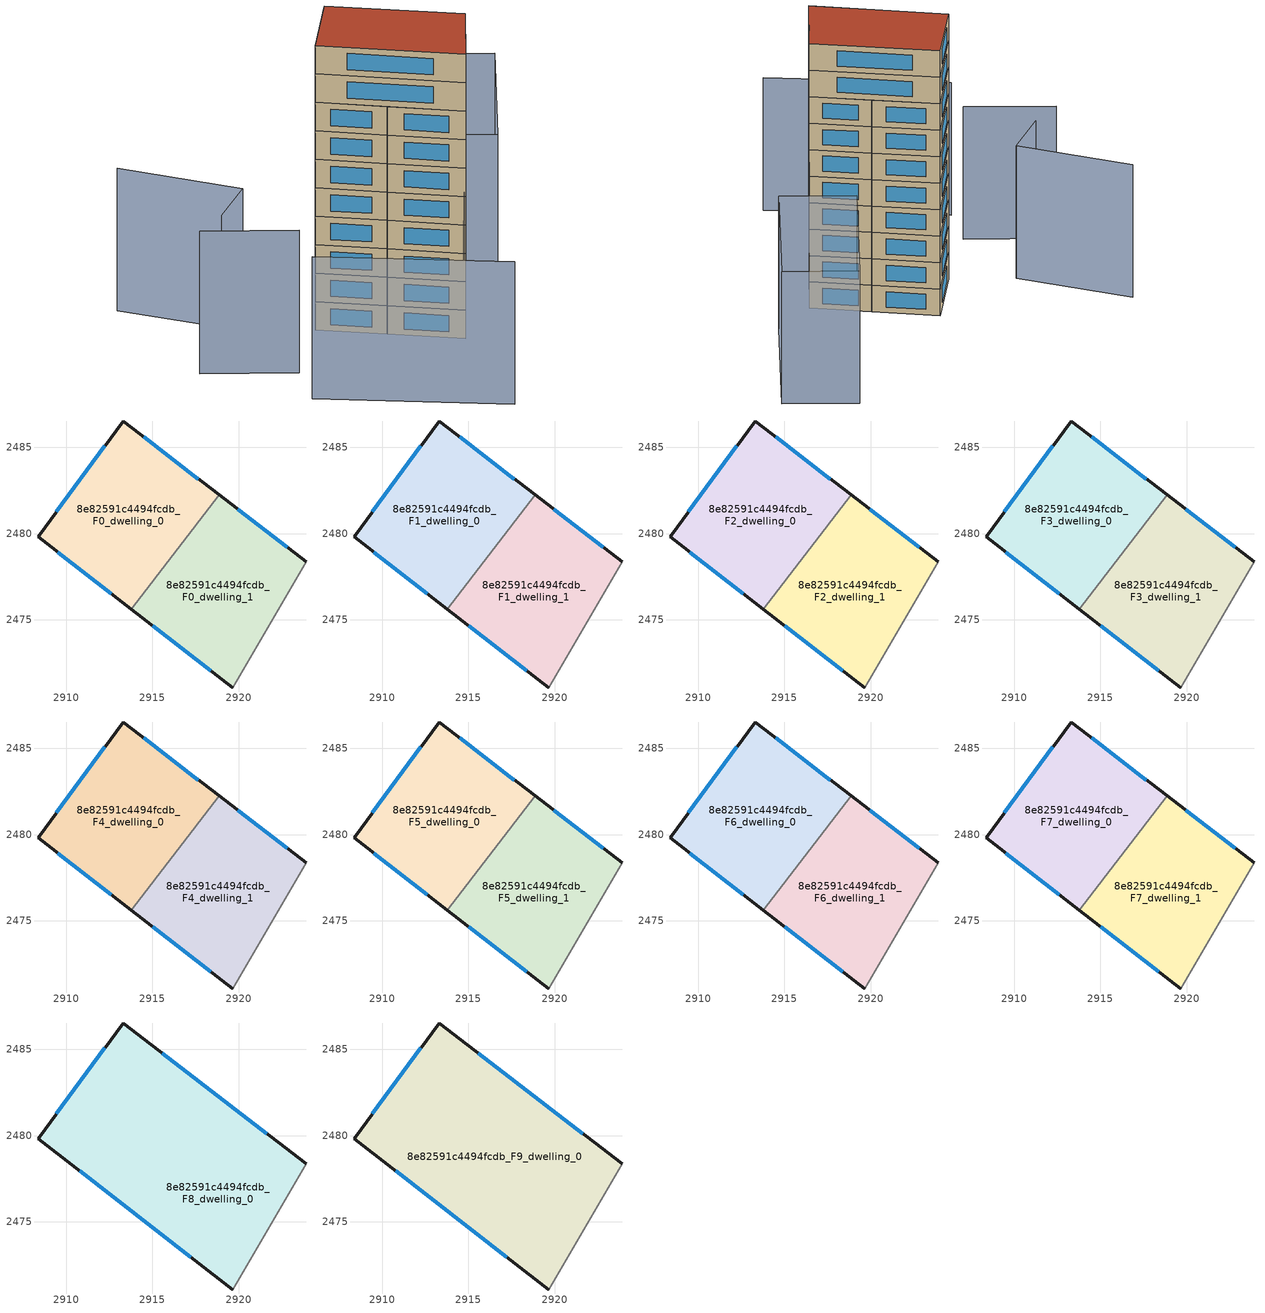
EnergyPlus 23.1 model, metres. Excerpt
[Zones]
8e82591c4494fcdb_F0_dwelling_0
 floor ground (EU_floor_Construction): 2918.87,2482.25 2913.78,2475.63 2908.37,2479.83 2913.31,2486.52 z0
 wall outside (EU_wall_Construction): 2918.87,2482.25 2913.31,2486.52 2908.37,2479.83 2913.78,2475.63 z0:3
 wall to 8e82591c4494fcdb_F0_dwelling_1 (EU_wall_Construction): 2913.78,2475.63 2918.87,2482.25 z0:3
 window (EU_Window_Construction): 2917.68,2483.16 2914.5,2485.61 / 2909.53,2478.93 2912.62,2476.53 / 2912.25,2485.09 2909.43,2481.26 z0.64:2.36
8e82591c4494fcdb_F0_dwelling_1
 floor ground (EU_floor_Construction): 2923.91,2478.38 2919.65,2471.06 2913.78,2475.63 2918.87,2482.25 z0
 wall outside (EU_wall_Construction): 2923.91,2478.38 2918.87,2482.25 / 2913.78,2475.63 2919.65,2471.06 z0:3
 wall adiabatic (EU_wall_Construction): 2919.65,2471.06 2923.91,2478.38 z0:3
 window (EU_Window_Construction): 2922.83,2479.21 2919.95,2481.42 / 2915.04,2474.65 2918.4,2472.04 z0.64:2.36
8e82591c4494fcdb_F1_dwelling_0
 floor to 8e82591c4494fcdb_F0_dwelling_0 (EU_floor_Construction): 2918.87,2482.25 2913.78,2475.63 2908.37,2479.83 2913.31,2486.52 z3
 wall outside (EU_wall_Construction): 2918.87,2482.25 2913.31,2486.52 2908.37,2479.83 2913.78,2475.63 z3:6
 wall to 8e82591c4494fcdb_F1_dwelling_1 (EU_wall_Construction): 2913.78,2475.63 2918.87,2482.25 z3:6
 window (EU_Window_Construction): 2917.68,2483.16 2914.5,2485.61 / 2909.53,2478.93 2912.62,2476.53 / 2912.25,2485.09 2909.43,2481.26 z3.64:5.36
8e82591c4494fcdb_F1_dwelling_1
 floor to 8e82591c4494fcdb_F0_dwelling_1 (EU_floor_Construction): 2923.91,2478.38 2919.65,2471.06 2913.78,2475.63 2918.87,2482.25 z3
 wall outside (EU_wall_Construction): 2923.91,2478.38 2918.87,2482.25 / 2913.78,2475.63 2919.65,2471.06 z3:6
 wall adiabatic (EU_wall_Construction): 2919.65,2471.06 2923.91,2478.38 z3:6
 window (EU_Window_Construction): 2922.83,2479.21 2919.95,2481.42 / 2915.04,2474.65 2918.4,2472.04 z3.64:5.36
8e82591c4494fcdb_F2_dwelling_0
 floor to 8e82591c4494fcdb_F1_dwelling_0 (EU_floor_Construction): 2918.87,2482.25 2913.78,2475.63 2908.37,2479.83 2913.31,2486.52 z6
 wall outside (EU_wall_Construction): 2918.87,2482.25 2913.31,2486.52 2908.37,2479.83 2913.78,2475.63 z6:9
 wall to 8e82591c4494fcdb_F2_dwelling_1 (EU_wall_Construction): 2913.78,2475.63 2918.87,2482.25 z6:9
 window (EU_Window_Construction): 2917.68,2483.16 2914.5,2485.61 / 2909.53,2478.93 2912.62,2476.53 / 2912.25,2485.09 2909.43,2481.26 z6.64:8.36
8e82591c4494fcdb_F2_dwelling_1
 floor to 8e82591c4494fcdb_F1_dwelling_1 (EU_floor_Construction): 2923.91,2478.38 2919.65,2471.06 2913.78,2475.63 2918.87,2482.25 z6
 wall outside (EU_wall_Construction): 2923.91,2478.38 2918.87,2482.25 / 2913.78,2475.63 2919.65,2471.06 z6:9
 wall adiabatic (EU_wall_Construction): 2919.65,2471.06 2923.91,2478.38 z6:9
 window (EU_Window_Construction): 2922.83,2479.21 2919.95,2481.42 / 2915.04,2474.65 2918.4,2472.04 z6.64:8.36
8e82591c4494fcdb_F3_dwelling_0
 floor to 8e82591c4494fcdb_F2_dwelling_0 (EU_floor_Construction): 2918.87,2482.25 2913.78,2475.63 2908.37,2479.83 2913.31,2486.52 z9
 wall outside (EU_wall_Construction): 2918.87,2482.25 2913.31,2486.52 2908.37,2479.83 2913.78,2475.63 z9:12
 wall to 8e82591c4494fcdb_F3_dwelling_1 (EU_wall_Construction): 2913.78,2475.63 2918.87,2482.25 z9:12
 window (EU_Window_Construction): 2917.68,2483.16 2914.5,2485.61 / 2909.53,2478.93 2912.62,2476.53 / 2912.25,2485.09 2909.43,2481.26 z9.64:11.36
8e82591c4494fcdb_F3_dwelling_1
 floor to 8e82591c4494fcdb_F2_dwelling_1 (EU_floor_Construction): 2923.91,2478.38 2919.65,2471.06 2913.78,2475.63 2918.87,2482.25 z9
 wall outside (EU_wall_Construction): 2923.91,2478.38 2918.87,2482.25 / 2913.78,2475.63 2919.65,2471.06 z9:12
 wall adiabatic (EU_wall_Construction): 2919.65,2471.06 2923.91,2478.38 z9:12
 window (EU_Window_Construction): 2922.83,2479.21 2919.95,2481.42 / 2915.04,2474.65 2918.4,2472.04 z9.64:11.36
8e82591c4494fcdb_F4_dwelling_0
 floor to 8e82591c4494fcdb_F3_dwelling_0 (EU_floor_Construction): 2918.87,2482.25 2913.78,2475.63 2908.37,2479.83 2913.31,2486.52 z12
 wall outside (EU_wall_Construction): 2918.87,2482.25 2913.31,2486.52 2908.37,2479.83 2913.78,2475.63 z12:15
 wall to 8e82591c4494fcdb_F4_dwelling_1 (EU_wall_Construction): 2913.78,2475.63 2918.87,2482.25 z12:15
 window (EU_Window_Construction): 2917.68,2483.16 2914.5,2485.61 / 2909.53,2478.93 2912.62,2476.53 / 2912.25,2485.09 2909.43,2481.26 z12.64:14.36
8e82591c4494fcdb_F4_dwelling_1
 floor to 8e82591c4494fcdb_F3_dwelling_1 (EU_floor_Construction): 2923.91,2478.38 2919.65,2471.06 2913.78,2475.63 2918.87,2482.25 z12
 wall outside (EU_wall_Construction): 2923.91,2478.38 2918.87,2482.25 / 2913.78,2475.63 2919.65,2471.06 z12:15
 wall adiabatic (EU_wall_Construction): 2919.65,2471.06 2923.91,2478.38 z12:15
 window (EU_Window_Construction): 2922.83,2479.21 2919.95,2481.42 / 2915.04,2474.65 2918.4,2472.04 z12.64:14.36
8e82591c4494fcdb_F5_dwelling_0
 floor to 8e82591c4494fcdb_F4_dwelling_0 (EU_floor_Construction): 2918.87,2482.25 2913.78,2475.63 2908.37,2479.83 2913.31,2486.52 z15
 wall outside (EU_wall_Construction): 2918.87,2482.25 2913.31,2486.52 2908.37,2479.83 2913.78,2475.63 z15:18
 wall to 8e82591c4494fcdb_F5_dwelling_1 (EU_wall_Construction): 2913.78,2475.63 2918.87,2482.25 z15:18
 window (EU_Window_Construction): 2917.68,2483.16 2914.5,2485.61 / 2909.53,2478.93 2912.62,2476.53 / 2912.25,2485.09 2909.43,2481.26 z15.64:17.36
8e82591c4494fcdb_F5_dwelling_1
 floor to 8e82591c4494fcdb_F4_dwelling_1 (EU_floor_Construction): 2923.91,2478.38 2919.65,2471.06 2913.78,2475.63 2918.87,2482.25 z15
 wall outside (EU_wall_Construction): 2923.91,2478.38 2918.87,2482.25 / 2913.78,2475.63 2919.65,2471.06 z15:18
 wall adiabatic (EU_wall_Construction): 2919.65,2471.06 2923.91,2478.38 z15:18
 window (EU_Window_Construction): 2922.83,2479.21 2919.95,2481.42 / 2915.04,2474.65 2918.4,2472.04 z15.64:17.36
8e82591c4494fcdb_F6_dwelling_0
 floor to 8e82591c4494fcdb_F5_dwelling_0 (EU_floor_Construction): 2918.87,2482.25 2913.78,2475.63 2908.37,2479.83 2913.31,2486.52 z18
 wall outside (EU_wall_Construction): 2918.87,2482.25 2913.31,2486.52 2908.37,2479.83 2913.78,2475.63 z18:21
 wall to 8e82591c4494fcdb_F6_dwelling_1 (EU_wall_Construction): 2913.78,2475.63 2918.87,2482.25 z18:21
 window (EU_Window_Construction): 2917.68,2483.16 2914.5,2485.61 / 2909.53,2478.93 2912.62,2476.53 / 2912.25,2485.09 2909.43,2481.26 z18.64:20.36
8e82591c4494fcdb_F6_dwelling_1
 floor to 8e82591c4494fcdb_F5_dwelling_1 (EU_floor_Construction): 2923.91,2478.38 2919.65,2471.06 2913.78,2475.63 2918.87,2482.25 z18
 wall outside (EU_wall_Construction): 2923.91,2478.38 2918.87,2482.25 / 2913.78,2475.63 2919.65,2471.06 z18:21
 wall adiabatic (EU_wall_Construction): 2919.65,2471.06 2923.91,2478.38 z18:21
 window (EU_Window_Construction): 2922.83,2479.21 2919.95,2481.42 / 2915.04,2474.65 2918.4,2472.04 z18.64:20.36
8e82591c4494fcdb_F7_dwelling_0
 floor to 8e82591c4494fcdb_F6_dwelling_0 (EU_floor_Construction): 2918.87,2482.25 2913.78,2475.63 2908.37,2479.83 2913.31,2486.52 z21
 wall outside (EU_wall_Construction): 2918.87,2482.25 2913.31,2486.52 2908.37,2479.83 2913.78,2475.63 z21:24
 wall to 8e82591c4494fcdb_F7_dwelling_1 (EU_wall_Construction): 2913.78,2475.63 2918.87,2482.25 z21:24
 window (EU_Window_Construction): 2917.68,2483.16 2914.5,2485.61 / 2909.53,2478.93 2912.62,2476.53 / 2912.25,2485.09 2909.43,2481.26 z21.64:23.36
8e82591c4494fcdb_F7_dwelling_1
 floor to 8e82591c4494fcdb_F6_dwelling_1 (EU_floor_Construction): 2923.91,2478.38 2919.65,2471.06 2913.78,2475.63 2918.87,2482.25 z21
 wall outside (EU_wall_Construction): 2923.91,2478.38 2918.87,2482.25 / 2913.78,2475.63 2919.65,2471.06 z21:24
 wall adiabatic (EU_wall_Construction): 2919.65,2471.06 2923.91,2478.38 z21:24
 window (EU_Window_Construction): 2922.83,2479.21 2919.95,2481.42 / 2915.04,2474.65 2918.4,2472.04 z21.64:23.36
8e82591c4494fcdb_F8_dwelling_0
 floor to 8e82591c4494fcdb_F7_dwelling_0 (EU_floor_Construction): 2918.87,2482.25 2913.78,2475.63 2908.37,2479.83 2913.31,2486.52 z24
 floor to 8e82591c4494fcdb_F7_dwelling_1 (EU_floor_Construction): 2923.91,2478.38 2919.65,2471.06 2913.78,2475.63 2918.87,2482.25 z24
 wall outside (EU_wall_Construction): 2923.91,2478.38 2913.31,2486.52 2908.37,2479.83 2919.65,2471.06 z24:27
 wall adiabatic (EU_wall_Construction): 2919.65,2471.06 2923.91,2478.38 z24:27
 window (EU_Window_Construction): 2910.79,2477.95 2917.24,2472.94 / 2912.25,2485.09 2909.43,2481.26 / 2921.64,2480.12 2915.58,2484.78 z24.64:26.36
8e82591c4494fcdb_F9_dwelling_0
 floor to 8e82591c4494fcdb_F8_dwelling_0 (EU_floor_Construction): 2923.91,2478.38 2919.65,2471.06 2908.37,2479.83 2913.31,2486.52 z27
 wall outside (EU_wall_Construction): 2923.91,2478.38 2913.31,2486.52 2908.37,2479.83 2919.65,2471.06 z27:30
 wall adiabatic (EU_wall_Construction): 2919.65,2471.06 2923.91,2478.38 z27:30
 window (EU_Window_Construction): 2910.79,2477.95 2917.24,2472.94 / 2912.25,2485.09 2909.43,2481.26 / 2921.64,2480.12 2915.58,2484.78 z27.64:29.36
 roof outside (EU_roof_Construction): 2919.65,2471.06 2923.91,2478.38 2913.31,2486.52 2908.37,2479.83 z30
shading: 2900.85,2467.58 2916.71,2456.98 / 2894.38,2477.5 2902.57,2472.91 / 2915.47,2464.3 2924.57,2479.51 / 2894.39,2492.78 2902.44,2483.16 / 2902.44,2483.16 2897.88,2479.34 / 2922,2484.67 2930.33,2499.37 / 2930.33,2499.37 2937.22,2495.47 / 2937.22,2495.47 2928.89,2480.77 / 2928.89,2480.77 2922,2484.67 z0:15
[Building]
EU S2 Campaign: North Axis=0; Terrain=City; Solar Distribution=FullExterior
[Site:Location]
Yerevan-Zvartnots.Intl.AP: Latitude=40.15; Longitude=44.383; Time Zone=4; Elevation=854
[SizingPeriod:WeatherFileDays]
AnnualSizingPeriod: Begin Month=1; Begin Day of Month=1; End Month=12; End Day of Month=31; Day of Week for Start Day=Monday; Use Weather File Daylight Saving Period=No; Use Weather File Rain and Snow Indicators=No
[MATERIAL]
EU_InternalMass_Material: Roughness=MediumRough; Thickness=0.1; Conductivity=1; Density=1800; Specific Heat=900; Thermal Absorptance=0.9; Solar Absorptance=0.7; Visible Absorptance=0.7
[MATERIAL:NOMASS] Roughness=MediumRough; Thermal Absorptance=0.9; Solar Absorptance=0.7; Visible Absorptance=0.7
Name | Thermal Resistance
EU_wall_NoMass | 1.05043
EU_roof_NoMass | 1.45357
EU_floor_NoMass | 0.478065
[WINDOWMATERIAL:SIMPLEGLAZINGSYSTEM]
EU_Window_SimpleGlazing: UFactor=2.5566; Solar Heat Gain Coefficient=0.75; Visible Transmittance=0.75
[CONSTRUCTION]
EU_wall_Construction: EU_wall_NoMass
EU_roof_Construction: EU_roof_NoMass
EU_floor_Construction: EU_floor_NoMass
EU_Window_Construction: EU_Window_SimpleGlazing
EU_InternalMass_Construction: EU_InternalMass_Material
[ZONE] Type=1; Multiplier=1; Ceiling Height=autocalculate; Floor Area=autocalculate; Part of Total Floor Area=Yes
Name | Volume
8e82591c4494fcdb_F0_dwelling_0; 8e82591c4494fcdb_F1_dwelling_0; 8e82591c4494fcdb_F2_dwelling_0; 8e82591c4494fcdb_F3_dwelling_0; 8e82591c4494fcdb_F4_dwelling_0; 8e82591c4494fcdb_F5_dwelling_0; 8e82591c4494fcdb_F6_dwelling_0; 8e82591c4494fcdb_F7_dwelling_0 | 173.24
8e82591c4494fcdb_F8_dwelling_0 | 346.493
8e82591c4494fcdb_F9_dwelling_0 | 346.502
8e82591c4494fcdb_F0_dwelling_1; 8e82591c4494fcdb_F1_dwelling_1; 8e82591c4494fcdb_F2_dwelling_1; 8e82591c4494fcdb_F3_dwelling_1; 8e82591c4494fcdb_F4_dwelling_1; 8e82591c4494fcdb_F5_dwelling_1; 8e82591c4494fcdb_F6_dwelling_1; 8e82591c4494fcdb_F7_dwelling_1 | 173.252
[INTERNALMASS] Construction=EU_InternalMass_Construction
Name | Zone or ZoneList | Surface Area
8e82591c4494fcdb_F0_dwelling_0_EU_InternalMass | 8e82591c4494fcdb_F0_dwelling_0 | 57.7494
8e82591c4494fcdb_F0_dwelling_1_EU_InternalMass | 8e82591c4494fcdb_F0_dwelling_1 | 57.7486
8e82591c4494fcdb_F1_dwelling_0_EU_InternalMass | 8e82591c4494fcdb_F1_dwelling_0 | 57.7494
8e82591c4494fcdb_F1_dwelling_1_EU_InternalMass | 8e82591c4494fcdb_F1_dwelling_1 | 57.7486
8e82591c4494fcdb_F2_dwelling_0_EU_InternalMass | 8e82591c4494fcdb_F2_dwelling_0 | 57.7494
8e82591c4494fcdb_F2_dwelling_1_EU_InternalMass | 8e82591c4494fcdb_F2_dwelling_1 | 57.7486
8e82591c4494fcdb_F3_dwelling_0_EU_InternalMass | 8e82591c4494fcdb_F3_dwelling_0 | 57.7494
8e82591c4494fcdb_F3_dwelling_1_EU_InternalMass | 8e82591c4494fcdb_F3_dwelling_1 | 57.7486
8e82591c4494fcdb_F4_dwelling_0_EU_InternalMass | 8e82591c4494fcdb_F4_dwelling_0 | 57.7494
8e82591c4494fcdb_F4_dwelling_1_EU_InternalMass | 8e82591c4494fcdb_F4_dwelling_1 | 57.7486
8e82591c4494fcdb_F5_dwelling_0_EU_InternalMass | 8e82591c4494fcdb_F5_dwelling_0 | 57.7494
8e82591c4494fcdb_F5_dwelling_1_EU_InternalMass | 8e82591c4494fcdb_F5_dwelling_1 | 57.7486
8e82591c4494fcdb_F6_dwelling_0_EU_InternalMass | 8e82591c4494fcdb_F6_dwelling_0 | 57.7494
8e82591c4494fcdb_F6_dwelling_1_EU_InternalMass | 8e82591c4494fcdb_F6_dwelling_1 | 57.7486
8e82591c4494fcdb_F7_dwelling_0_EU_InternalMass | 8e82591c4494fcdb_F7_dwelling_0 | 57.7494
8e82591c4494fcdb_F7_dwelling_1_EU_InternalMass | 8e82591c4494fcdb_F7_dwelling_1 | 57.7486
8e82591c4494fcdb_F8_dwelling_0_EU_InternalMass | 8e82591c4494fcdb_F8_dwelling_0 | 115.501
8e82591c4494fcdb_F9_dwelling_0_EU_InternalMass | 8e82591c4494fcdb_F9_dwelling_0 | 115.501
[OTHEREQUIPMENT] Fuel Type=Electricity; Design Level Calculation Method=Watts/Area; Power per Zone Floor Area=1; Fraction Latent=0; Fraction Radiant=0; Fraction Lost=0; Carbon Dioxide Generation Rate=0; EndUse Subcategory=EU_Step8_InternalGains
Name | Zone or ZoneList or Space or SpaceList | Schedule
EU_Step8_InternalGain_8e82591c4494fcdb_F0_dwelling_0_f000 | 8e82591c4494fcdb_F0_dwelling_0 | EU_Step8_GainSchedule_8e82591c4494fcdb_F0_dwelling_0_f000
EU_Step8_InternalGain_8e82591c4494fcdb_F0_dwelling_1_f000 | 8e82591c4494fcdb_F0_dwelling_1 | EU_Step8_GainSchedule_8e82591c4494fcdb_F0_dwelling_1_f000
EU_Step8_InternalGain_8e82591c4494fcdb_F1_dwelling_0_f000 | 8e82591c4494fcdb_F1_dwelling_0 | EU_Step8_GainSchedule_8e82591c4494fcdb_F1_dwelling_0_f000
EU_Step8_InternalGain_8e82591c4494fcdb_F1_dwelling_1_f000 | 8e82591c4494fcdb_F1_dwelling_1 | EU_Step8_GainSchedule_8e82591c4494fcdb_F1_dwelling_1_f000
EU_Step8_InternalGain_8e82591c4494fcdb_F2_dwelling_0_f000 | 8e82591c4494fcdb_F2_dwelling_0 | EU_Step8_GainSchedule_8e82591c4494fcdb_F2_dwelling_0_f000
EU_Step8_InternalGain_8e82591c4494fcdb_F2_dwelling_1_f000 | 8e82591c4494fcdb_F2_dwelling_1 | EU_Step8_GainSchedule_8e82591c4494fcdb_F2_dwelling_1_f000
EU_Step8_InternalGain_8e82591c4494fcdb_F3_dwelling_0_f000 | 8e82591c4494fcdb_F3_dwelling_0 | EU_Step8_GainSchedule_8e82591c4494fcdb_F3_dwelling_0_f000
EU_Step8_InternalGain_8e82591c4494fcdb_F3_dwelling_1_f000 | 8e82591c4494fcdb_F3_dwelling_1 | EU_Step8_GainSchedule_8e82591c4494fcdb_F3_dwelling_1_f000
EU_Step8_InternalGain_8e82591c4494fcdb_F4_dwelling_0_f000 | 8e82591c4494fcdb_F4_dwelling_0 | EU_Step8_GainSchedule_8e82591c4494fcdb_F4_dwelling_0_f000
EU_Step8_InternalGain_8e82591c4494fcdb_F4_dwelling_1_f000 | 8e82591c4494fcdb_F4_dwelling_1 | EU_Step8_GainSchedule_8e82591c4494fcdb_F4_dwelling_1_f000
EU_Step8_InternalGain_8e82591c4494fcdb_F5_dwelling_0_f000 | 8e82591c4494fcdb_F5_dwelling_0 | EU_Step8_GainSchedule_8e82591c4494fcdb_F5_dwelling_0_f000
EU_Step8_InternalGain_8e82591c4494fcdb_F5_dwelling_1_f000 | 8e82591c4494fcdb_F5_dwelling_1 | EU_Step8_GainSchedule_8e82591c4494fcdb_F5_dwelling_1_f000
EU_Step8_InternalGain_8e82591c4494fcdb_F6_dwelling_0_f000 | 8e82591c4494fcdb_F6_dwelling_0 | EU_Step8_GainSchedule_8e82591c4494fcdb_F6_dwelling_0_f000
EU_Step8_InternalGain_8e82591c4494fcdb_F6_dwelling_1_f000 | 8e82591c4494fcdb_F6_dwelling_1 | EU_Step8_GainSchedule_8e82591c4494fcdb_F6_dwelling_1_f000
EU_Step8_InternalGain_8e82591c4494fcdb_F7_dwelling_0_f000 | 8e82591c4494fcdb_F7_dwelling_0 | EU_Step8_GainSchedule_8e82591c4494fcdb_F7_dwelling_0_f000
EU_Step8_InternalGain_8e82591c4494fcdb_F7_dwelling_1_f000 | 8e82591c4494fcdb_F7_dwelling_1 | EU_Step8_GainSchedule_8e82591c4494fcdb_F7_dwelling_1_f000
EU_Step8_InternalGain_8e82591c4494fcdb_F8_dwelling_0_f000 | 8e82591c4494fcdb_F8_dwelling_0 | EU_Step8_GainSchedule_8e82591c4494fcdb_F8_dwelling_0_f000
EU_Step8_InternalGain_8e82591c4494fcdb_F9_dwelling_0_f000 | 8e82591c4494fcdb_F9_dwelling_0 | EU_Step8_GainSchedule_8e82591c4494fcdb_F9_dwelling_0_f000
[ZONEVENTILATION:DESIGNFLOWRATE] Schedule=EU_AlwaysOn; Design Flow Rate Calculation Method=AirChanges/Hour; Air Changes per Hour=0.557805; Ventilation Type=Natural; Fan Pressure Rise=0; Fan Total Efficiency=1; Constant Term Coefficient=1; Temperature Term Coefficient=0; Velocity Term Coefficient=0; Velocity Squared Term Coefficient=0; Minimum Indoor Temperature=-100; Maximum Indoor Temperature=100; Delta Temperature=-100; Minimum Outdoor Temperature=-100; Maximum Outdoor Temperature=100; Maximum Wind Speed=40
Name | Zone or ZoneList or Space or SpaceList
EU_ConstantAir_8e82591c4494fcdb_F0_dwelling_0 | 8e82591c4494fcdb_F0_dwelling_0
EU_ConstantAir_8e82591c4494fcdb_F0_dwelling_1 | 8e82591c4494fcdb_F0_dwelling_1
EU_ConstantAir_8e82591c4494fcdb_F1_dwelling_0 | 8e82591c4494fcdb_F1_dwelling_0
EU_ConstantAir_8e82591c4494fcdb_F1_dwelling_1 | 8e82591c4494fcdb_F1_dwelling_1
EU_ConstantAir_8e82591c4494fcdb_F2_dwelling_0 | 8e82591c4494fcdb_F2_dwelling_0
EU_ConstantAir_8e82591c4494fcdb_F2_dwelling_1 | 8e82591c4494fcdb_F2_dwelling_1
EU_ConstantAir_8e82591c4494fcdb_F3_dwelling_0 | 8e82591c4494fcdb_F3_dwelling_0
EU_ConstantAir_8e82591c4494fcdb_F3_dwelling_1 | 8e82591c4494fcdb_F3_dwelling_1
EU_ConstantAir_8e82591c4494fcdb_F4_dwelling_0 | 8e82591c4494fcdb_F4_dwelling_0
EU_ConstantAir_8e82591c4494fcdb_F4_dwelling_1 | 8e82591c4494fcdb_F4_dwelling_1
EU_ConstantAir_8e82591c4494fcdb_F5_dwelling_0 | 8e82591c4494fcdb_F5_dwelling_0
EU_ConstantAir_8e82591c4494fcdb_F5_dwelling_1 | 8e82591c4494fcdb_F5_dwelling_1
EU_ConstantAir_8e82591c4494fcdb_F6_dwelling_0 | 8e82591c4494fcdb_F6_dwelling_0
EU_ConstantAir_8e82591c4494fcdb_F6_dwelling_1 | 8e82591c4494fcdb_F6_dwelling_1
EU_ConstantAir_8e82591c4494fcdb_F7_dwelling_0 | 8e82591c4494fcdb_F7_dwelling_0
EU_ConstantAir_8e82591c4494fcdb_F7_dwelling_1 | 8e82591c4494fcdb_F7_dwelling_1
EU_ConstantAir_8e82591c4494fcdb_F8_dwelling_0 | 8e82591c4494fcdb_F8_dwelling_0
EU_ConstantAir_8e82591c4494fcdb_F9_dwelling_0 | 8e82591c4494fcdb_F9_dwelling_0
[HVACTEMPLATE:THERMOSTAT] Constant Heating Setpoint=20; Constant Cooling Setpoint=50
EU_HeatOnly_8e82591c4494fcdb_F0_dwelling_0; EU_HeatOnly_8e82591c4494fcdb_F0_dwelling_1; EU_HeatOnly_8e82591c4494fcdb_F1_dwelling_0; EU_HeatOnly_8e82591c4494fcdb_F1_dwelling_1; EU_HeatOnly_8e82591c4494fcdb_F2_dwelling_0; EU_HeatOnly_8e82591c4494fcdb_F2_dwelling_1; EU_HeatOnly_8e82591c4494fcdb_F3_dwelling_0; EU_HeatOnly_8e82591c4494fcdb_F3_dwelling_1; EU_HeatOnly_8e82591c4494fcdb_F4_dwelling_0; EU_HeatOnly_8e82591c4494fcdb_F4_dwelling_1; EU_HeatOnly_8e82591c4494fcdb_F5_dwelling_0; EU_HeatOnly_8e82591c4494fcdb_F5_dwelling_1; EU_HeatOnly_8e82591c4494fcdb_F6_dwelling_0; EU_HeatOnly_8e82591c4494fcdb_F6_dwelling_1; EU_HeatOnly_8e82591c4494fcdb_F7_dwelling_0; EU_HeatOnly_8e82591c4494fcdb_F7_dwelling_1; EU_HeatOnly_8e82591c4494fcdb_F8_dwelling_0; EU_HeatOnly_8e82591c4494fcdb_F9_dwelling_0
[HVACTEMPLATE:ZONE:IDEALLOADSAIRSYSTEM] System Availability Schedule=EU_AlwaysOn; Maximum Heating Supply Air Temperature=50; Minimum Cooling Supply Air Temperature=13; Maximum Heating Supply Air Humidity Ratio=0.0156; Minimum Cooling Supply Air Humidity Ratio=0.0077; Heating Limit=NoLimit; Cooling Limit=NoLimit; Heating Availability Schedule=EU_AlwaysOn; Cooling Availability Schedule=EU_CoolingOff; Dehumidification Control Type=ConstantSensibleHeatRatio; Cooling Sensible Heat Ratio=0.7; Dehumidification Setpoint=60; Humidification Control Type=None; Humidification Setpoint=30; Outdoor Air Method=None; Outdoor Air Flow Rate per Person=0.00944; Outdoor Air Flow Rate per Zone Floor Area=0; Outdoor Air Flow Rate per Zone=0; Demand Controlled Ventilation Type=None; Outdoor Air Economizer Type=NoEconomizer; Heat Recovery Type=None; Sensible Heat Recovery Effectiveness=0.7; Latent Heat Recovery Effectiveness=0.65
Name | Template Thermostat
8e82591c4494fcdb_F0_dwelling_0 | EU_HeatOnly_8e82591c4494fcdb_F0_dwelling_0
8e82591c4494fcdb_F0_dwelling_1 | EU_HeatOnly_8e82591c4494fcdb_F0_dwelling_1
8e82591c4494fcdb_F1_dwelling_0 | EU_HeatOnly_8e82591c4494fcdb_F1_dwelling_0
8e82591c4494fcdb_F1_dwelling_1 | EU_HeatOnly_8e82591c4494fcdb_F1_dwelling_1
8e82591c4494fcdb_F2_dwelling_0 | EU_HeatOnly_8e82591c4494fcdb_F2_dwelling_0
8e82591c4494fcdb_F2_dwelling_1 | EU_HeatOnly_8e82591c4494fcdb_F2_dwelling_1
8e82591c4494fcdb_F3_dwelling_0 | EU_HeatOnly_8e82591c4494fcdb_F3_dwelling_0
8e82591c4494fcdb_F3_dwelling_1 | EU_HeatOnly_8e82591c4494fcdb_F3_dwelling_1
8e82591c4494fcdb_F4_dwelling_0 | EU_HeatOnly_8e82591c4494fcdb_F4_dwelling_0
8e82591c4494fcdb_F4_dwelling_1 | EU_HeatOnly_8e82591c4494fcdb_F4_dwelling_1
8e82591c4494fcdb_F5_dwelling_0 | EU_HeatOnly_8e82591c4494fcdb_F5_dwelling_0
8e82591c4494fcdb_F5_dwelling_1 | EU_HeatOnly_8e82591c4494fcdb_F5_dwelling_1
8e82591c4494fcdb_F6_dwelling_0 | EU_HeatOnly_8e82591c4494fcdb_F6_dwelling_0
8e82591c4494fcdb_F6_dwelling_1 | EU_HeatOnly_8e82591c4494fcdb_F6_dwelling_1
8e82591c4494fcdb_F7_dwelling_0 | EU_HeatOnly_8e82591c4494fcdb_F7_dwelling_0
8e82591c4494fcdb_F7_dwelling_1 | EU_HeatOnly_8e82591c4494fcdb_F7_dwelling_1
8e82591c4494fcdb_F8_dwelling_0 | EU_HeatOnly_8e82591c4494fcdb_F8_dwelling_0
8e82591c4494fcdb_F9_dwelling_0 | EU_HeatOnly_8e82591c4494fcdb_F9_dwelling_0
[SIZING:ZONE] Zone Cooling Design Supply Air Temperature Input Method=SupplyAirTemperature; Zone Cooling Design Supply Air Temperature=13; Zone Heating Design Supply Air Temperature Input Method=SupplyAirTemperature; Zone Heating Design Supply Air Temperature=50; Zone Cooling Design Supply Air Humidity Ratio=0.008; Zone Heating Design Supply Air Humidity Ratio=0.008; Cooling Design Air Flow Method=DesignDay; Cooling Design Air Flow Rate=0; Cooling Minimum Air Flow per Zone Floor Area=0.000762; Cooling Minimum Air Flow=0; Cooling Minimum Air Flow Fraction=0.2; Heating Design Air Flow Method=DesignDay; Heating Design Air Flow Rate=0; Heating Maximum Air Flow per Zone Floor Area=0.002032; Heating Maximum Air Flow=0.141576; Heating Maximum Air Flow Fraction=0.3; Account for Dedicated Outdoor Air System=No; Dedicated Outdoor Air System Control Strategy=NeutralSupplyAir; Dedicated Outdoor Air Low Setpoint Temperature for Design=autosize; Dedicated Outdoor Air High Setpoint Temperature for Design=autosize; Zone Load Sizing Method=Sensible Load Only No Latent Load; Zone Latent Cooling Design Supply Air Humidity Ratio Input Method=HumidityRatioDifference; Zone Cooling Design Supply Air Humidity Ratio Difference=0.005; Zone Latent Heating Design Supply Air Humidity Ratio Input Method=HumidityRatioDifference; Zone Humidification Design Supply Air Humidity Ratio Difference=0.005
8e82591c4494fcdb_F0_dwelling_0; 8e82591c4494fcdb_F0_dwelling_1; 8e82591c4494fcdb_F1_dwelling_0; 8e82591c4494fcdb_F1_dwelling_1; 8e82591c4494fcdb_F2_dwelling_0; 8e82591c4494fcdb_F2_dwelling_1; 8e82591c4494fcdb_F3_dwelling_0; 8e82591c4494fcdb_F3_dwelling_1; 8e82591c4494fcdb_F4_dwelling_0; 8e82591c4494fcdb_F4_dwelling_1; 8e82591c4494fcdb_F5_dwelling_0; 8e82591c4494fcdb_F5_dwelling_1; 8e82591c4494fcdb_F6_dwelling_0; 8e82591c4494fcdb_F6_dwelling_1; 8e82591c4494fcdb_F7_dwelling_0; 8e82591c4494fcdb_F7_dwelling_1; 8e82591c4494fcdb_F8_dwelling_0; 8e82591c4494fcdb_F9_dwelling_0
[SCHEDULE:CONSTANT]
Name | Hourly Value
EU_AlwaysOn | 1
EU_CoolingOff | 0
[SCHEDULE:FILE] Column Number=1; Rows to Skip at Top=0; Number of Hours of Data=8760; Column Separator=Comma; Interpolate to Timestep=No; Minutes per Item=60; Adjust Schedule for Daylight Savings=Yes
Name | File
EU_Step8_GainSchedule_8e82591c4494fcdb_F0_dwelling_0_f000 | ../../schedules/8e82591c4494fcdb/8e82591c4494fcdb_F0_dwelling_0_f000_gain.csv
EU_Step8_GainSchedule_8e82591c4494fcdb_F0_dwelling_1_f000 | ../../schedules/8e82591c4494fcdb/8e82591c4494fcdb_F0_dwelling_1_f000_gain.csv
EU_Step8_GainSchedule_8e82591c4494fcdb_F1_dwelling_0_f000 | ../../schedules/8e82591c4494fcdb/8e82591c4494fcdb_F1_dwelling_0_f000_gain.csv
EU_Step8_GainSchedule_8e82591c4494fcdb_F1_dwelling_1_f000 | ../../schedules/8e82591c4494fcdb/8e82591c4494fcdb_F1_dwelling_1_f000_gain.csv
EU_Step8_GainSchedule_8e82591c4494fcdb_F2_dwelling_0_f000 | ../../schedules/8e82591c4494fcdb/8e82591c4494fcdb_F2_dwelling_0_f000_gain.csv
EU_Step8_GainSchedule_8e82591c4494fcdb_F2_dwelling_1_f000 | ../../schedules/8e82591c4494fcdb/8e82591c4494fcdb_F2_dwelling_1_f000_gain.csv
EU_Step8_GainSchedule_8e82591c4494fcdb_F3_dwelling_0_f000 | ../../schedules/8e82591c4494fcdb/8e82591c4494fcdb_F3_dwelling_0_f000_gain.csv
EU_Step8_GainSchedule_8e82591c4494fcdb_F3_dwelling_1_f000 | ../../schedules/8e82591c4494fcdb/8e82591c4494fcdb_F3_dwelling_1_f000_gain.csv
EU_Step8_GainSchedule_8e82591c4494fcdb_F4_dwelling_0_f000 | ../../schedules/8e82591c4494fcdb/8e82591c4494fcdb_F4_dwelling_0_f000_gain.csv
EU_Step8_GainSchedule_8e82591c4494fcdb_F4_dwelling_1_f000 | ../../schedules/8e82591c4494fcdb/8e82591c4494fcdb_F4_dwelling_1_f000_gain.csv
EU_Step8_GainSchedule_8e82591c4494fcdb_F5_dwelling_0_f000 | ../../schedules/8e82591c4494fcdb/8e82591c4494fcdb_F5_dwelling_0_f000_gain.csv
EU_Step8_GainSchedule_8e82591c4494fcdb_F5_dwelling_1_f000 | ../../schedules/8e82591c4494fcdb/8e82591c4494fcdb_F5_dwelling_1_f000_gain.csv
EU_Step8_GainSchedule_8e82591c4494fcdb_F6_dwelling_0_f000 | ../../schedules/8e82591c4494fcdb/8e82591c4494fcdb_F6_dwelling_0_f000_gain.csv
EU_Step8_GainSchedule_8e82591c4494fcdb_F6_dwelling_1_f000 | ../../schedules/8e82591c4494fcdb/8e82591c4494fcdb_F6_dwelling_1_f000_gain.csv
EU_Step8_GainSchedule_8e82591c4494fcdb_F7_dwelling_0_f000 | ../../schedules/8e82591c4494fcdb/8e82591c4494fcdb_F7_dwelling_0_f000_gain.csv
EU_Step8_GainSchedule_8e82591c4494fcdb_F7_dwelling_1_f000 | ../../schedules/8e82591c4494fcdb/8e82591c4494fcdb_F7_dwelling_1_f000_gain.csv
EU_Step8_GainSchedule_8e82591c4494fcdb_F8_dwelling_0_f000 | ../../schedules/8e82591c4494fcdb/8e82591c4494fcdb_F8_dwelling_0_f000_gain.csv
EU_Step8_GainSchedule_8e82591c4494fcdb_F9_dwelling_0_f000 | ../../schedules/8e82591c4494fcdb/8e82591c4494fcdb_F9_dwelling_0_f000_gain.csv
